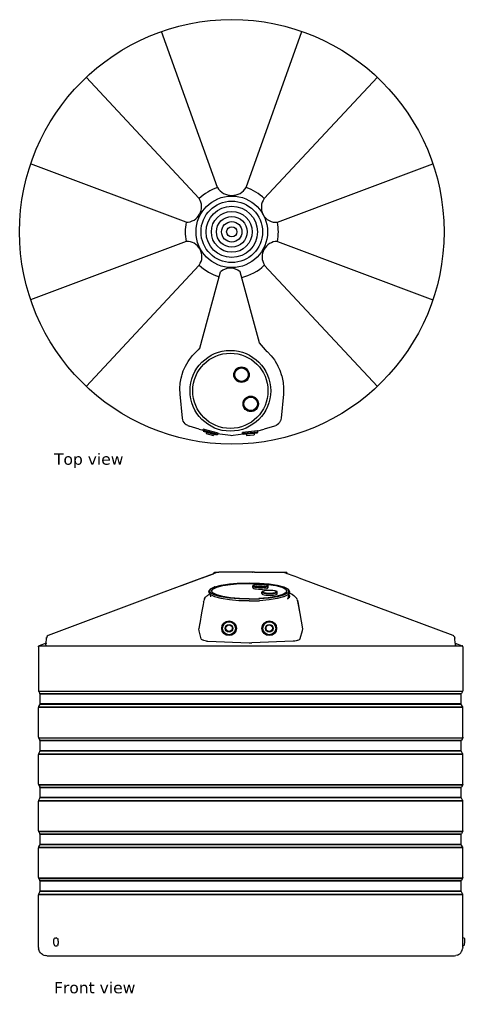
# Model space of a CAD drawing. Header units: inches. Extents: x 60 to 270, y 120 to 312.
# Drawn here: x 60.2 to 147.7, y 120 to 311.6 of the extents above; entities that cross this region are included whole.
import ezdxf

# ---------------------------------------------------------------- set-up
doc = ezdxf.new("R2010")
doc.units = ezdxf.units.IN
doc.header["$MEASUREMENT"] = 0
doc.layers.add('Edges', color=7, linetype='Continuous')
doc.styles.get("Standard").update_dxf_attribs({"font": 'verdana.ttf'})

# ---------------------------------------------------------------- blocks, each defined once
blk = doc.blocks.new('Rain Water Harvesting Tank pl')
at = {"layer": 'Edges'}
for p, q in [((99.09, 172.35), (88.12, 203.06)), ((104.76, 172.35), (115.73, 203.06)), ((95.52, 170.18), (73.29, 194.05)), ((108.33, 170.18), (130.57, 194.05)), ((92.96, 165.51), (62.35, 177)), ((110.9, 165.51), (141.51, 177)), ((92.96, 161.76), (62.35, 150.27)), ((110.9, 161.76), (141.51, 150.27)), ((95.52, 157.08), (73.29, 133.22)), ((95.62, 140.73), (99.72, 155.79)), ((107.39, 141.81), (103.59, 155.79)), ((108.33, 157.08), (130.57, 133.22)), ((108.57, 140.39), (107.39, 141.81)), ((94.91, 140.02), (94.23, 139.31)), ((94.91, 140.02), (95, 140.1)), ((95, 140.1), (95.62, 140.73)), ((95.64, 140.82), (95.32, 140.43)), ((108.9, 140.06), (108.57, 140.39)), ((108.94, 140.02), (108.9, 140.06)), ((108.94, 140.02), (109.67, 139.27)), ((92.82, 137.24), (93.34, 138.15)), ((93.34, 138.15), (93.58, 138.49)), ((93.58, 138.49), (94.23, 139.31)), ((109.67, 139.27), (110.31, 138.44)), ((110.31, 138.44), (110.48, 138.2)), ((110.48, 138.2), (111.01, 137.29)), ((92.16, 135.58), (92.39, 136.28)), ((92.39, 136.28), (92.46, 136.44)), ((92.46, 136.44), (92.82, 137.24)), ((111.45, 136.33), (111.01, 137.29)), ((111.78, 135.33), (111.45, 136.33)), ((91.79, 133.84), (91.97, 134.87)), ((91.97, 134.87), (92.07, 135.28)), ((92.07, 135.28), (92.16, 135.58)), ((111.78, 135.33), (111.86, 135.01)), ((111.86, 135.01), (112.05, 133.97)), ((91.73, 132.79), (91.79, 133.84)), ((91.77, 131.73), (91.73, 132.79)), ((112.05, 133.97), (112.13, 132.93)), ((112.13, 132.93), (112.1, 131.89)), ((92.22, 127.01), (91.77, 131.73)), ((112.09, 131.73), (111.64, 127.01)), ((112.1, 131.89), (112.09, 131.73)), ((92.28, 126.68), (92.22, 127.01)), ((92.39, 126.39), (92.28, 126.68)), ((111.58, 126.71), (111.49, 126.43)), ((111.64, 127.01), (111.58, 126.71)), ((92.53, 126.13), (92.39, 126.39)), ((92.56, 126.1), (92.53, 126.13)), ((92.74, 125.88), (92.56, 126.1)), ((92.97, 125.69), (92.74, 125.88)), ((93, 125.66), (92.97, 125.69)), ((93.25, 125.51), (93, 125.66)), ((93.25, 125.51), (93.52, 125.4)), ((93.52, 125.4), (93.53, 125.4)), ((95.53, 124.8), (93.53, 125.4)), ((95.53, 124.8), (96.28, 124.61)), ((96.27, 124.56), (96.28, 124.61)), ((96.27, 124.56), (96.36, 124.54)), ((96.28, 124.61), (96.33, 124.8)), ((99.23, 124.03), (96.33, 124.8)), ((96.36, 124.54), (96.33, 124.41)), ((99.07, 123.81), (96.36, 124.54)), ((107.03, 124.47), (108.33, 124.8)), ((110.33, 125.4), (108.33, 124.8)), ((110.59, 125.5), (110.33, 125.4)), ((110.63, 125.52), (110.59, 125.5)), ((110.88, 125.68), (110.63, 125.52)), ((111.1, 125.87), (110.88, 125.68)), ((111.15, 125.92), (111.1, 125.87)), ((111.33, 126.14), (111.15, 125.92)), ((111.47, 126.4), (111.33, 126.14)), ((111.49, 126.43), (111.47, 126.4)), ((96.33, 124.41), (96.95, 124.25)), ((96.95, 124.25), (96.87, 123.95)), ((96.87, 123.95), (98.34, 123.55)), ((96.95, 124.25), (98.42, 123.86)), ((98.42, 123.86), (98.34, 123.55)), ((98.42, 123.86), (99.03, 123.69)), ((99.07, 123.81), (99.03, 123.69)), ((99.17, 123.79), (99.07, 123.81)), ((99.17, 123.79), (99.22, 123.98)), ((99.22, 123.98), (99.23, 124.03)), ((99.22, 123.98), (99.6, 123.9)), ((99.6, 123.9), (101.67, 123.61)), ((101.67, 123.61), (101.93, 123.6)), ((101.93, 123.6), (102.18, 123.61)), ((102.18, 123.61), (104.17, 123.89)), ((107.02, 124.49), (104.04, 124.17)), ((104.07, 123.93), (104.04, 124.17)), ((104.07, 123.93), (104.17, 123.94)), ((106.95, 124.24), (104.17, 123.94)), ((104.17, 123.94), (104.17, 123.89)), ((104.17, 123.89), (104.18, 123.81)), ((104.18, 123.81), (104.82, 123.88)), ((104.82, 123.88), (106.33, 124.04)), ((104.82, 123.88), (104.85, 123.57)), ((104.85, 123.57), (106.36, 123.73)), ((105.92, 124.37), (105.93, 124.37)), ((106.33, 124.04), (106.96, 124.11)), ((106.33, 124.04), (106.36, 123.73)), ((107.05, 124.25), (106.95, 124.24)), ((106.95, 124.24), (106.96, 124.11)), ((107.03, 124.47), (107.02, 124.49)), ((107.05, 124.25), (107.03, 124.47))]:
    blk.add_line(p, q, dxfattribs=at)
for centre, radius in [((101.93, 163.63), 41.77), ((101.93, 163.63), 7.04), ((101.93, 163.63), 6.05), ((101.93, 163.63), 5.05), ((101.93, 163.63), 4.02), ((101.93, 163.63), 3.02), ((101.93, 163.63), 2.01), ((101.93, 163.63), 1.01), ((101.65, 132.36), 7.94), ((101.65, 132.36), 7.4), ((103.85, 135.53), 1.52), ((103.85, 135.53), 1.33), ((105.66, 129.79), 1.52), ((105.66, 129.79), 1.33)]:
    blk.add_circle(centre, radius, dxfattribs=at)
for centre, radius, start, end in [((101.93, 163.63), 9.16, 108.0339, 134.3574), ((101.93, 174.16), 3.37, 212.5796, 327.4204), ((101.93, 163.63), 9.16, 45.6426, 71.9661), ((92.92, 168.57), 3.06, 270.7452, 31.8042), ((110.66, 168.42), 2.92, 142.8777, 274.5728), ((101.93, 163.63), 9.16, 168.1921, 191.8079), ((101.93, 163.63), 9.16, 348.1921, 11.8079), ((93.09, 158.79), 2.97, 324.988, 92.4625), ((110.96, 158.69), 3.07, 91.1317, 211.4177), ((101.93, 163.63), 9.16, 225.6426, 254.3545), ((101.65, 153.53), 2.97, 49.4192, 130.5808), ((101.93, 163.63), 9.16, 282.3441, 314.3574)]:
    blk.add_arc(centre, radius, start, end, dxfattribs=at)
blk = doc.blocks.new('Rain Water Harvesting Tank fr')
at = {"layer": 'Edges'}
for p, q in [((-2.35, 35.49), (-12.67, 31.66)), ((-4.54, 34.68), (-12.67, 31.66)), ((-2.35, 35.49), (-8.56, 33.18)), ((-4.54, 34.68), (-2.34, 35.5)), ((-2.08, 35.59), (-2.35, 35.49)), ((-2.35, 35.49), (-2.34, 35.5)), ((-2.34, 35.5), (-2.1, 35.83)), ((-2.1, 35.83), (-1.34, 35.83)), ((-2.07, 35.6), (-2.08, 35.59)), ((-1.75, 35.71), (-2.07, 35.6)), ((-1.65, 35.75), (-1.75, 35.71)), ((-1.65, 35.75), (-1.57, 35.78)), ((5.04, 35.83), (-1.34, 35.83)), ((5.07, 35.83), (5.04, 35.83)), ((5.08, 35.83), (5.07, 35.83)), ((5.11, 35.82), (5.08, 35.83)), ((5.08, 35.83), (5.08, 35.83)), ((5.08, 35.83), (5.12, 35.83)), ((5.08, 35.83), (5.08, 35.83)), ((5.12, 35.83), (5.11, 35.82)), ((5.21, 35.83), (5.12, 35.83)), ((5.21, 35.83), (5.21, 35.83)), ((5.21, 35.83), (5.22, 35.83)), ((5.22, 35.83), (5.24, 35.83)), ((5.26, 35.83), (5.24, 35.83)), ((5.24, 35.83), (5.24, 35.83)), ((5.26, 35.83), (5.26, 35.82)), ((5.27, 35.82), (5.26, 35.82)), ((5.28, 35.83), (5.27, 35.82)), ((5.27, 35.82), (5.3, 35.82)), ((5.28, 35.83), (5.33, 35.83)), ((5.3, 35.82), (5.31, 35.82)), ((5.33, 35.83), (5.31, 35.82)), ((5.31, 35.82), (5.31, 35.82)), ((5.35, 35.83), (5.33, 35.83)), ((5.35, 35.82), (5.35, 35.83)), ((5.35, 35.83), (5.35, 35.82)), ((5.67, 35.83), (5.35, 35.83)), ((5.67, 35.83), (5.67, 35.82)), ((5.67, 35.83), (11.32, 35.83)), ((11.32, 35.83), (11.98, 35.83)), ((12.22, 35.49), (11.5, 35.76)), ((12.22, 35.49), (11.98, 35.83)), ((14.42, 34.68), (12.22, 35.49)), ((14.42, 34.68), (44.71, 23.4)), ((-2.93, 32.5), (-2.14, 32.89)), ((-2.89, 32.52), (-2.11, 32.9)), ((-2.48, 32.49), (-1.74, 32.86)), ((-2.11, 32.9), (-2.14, 32.89)), ((-2.11, 32.9), (-0.86, 33.23)), ((-1.74, 32.86), (-0.56, 33.17)), ((-0.86, 33.23), (0.76, 33.49)), ((-0.56, 33.17), (0.97, 33.41)), ((0.76, 33.49), (2.29, 33.62)), ((0.97, 33.41), (2.75, 33.56)), ((2.29, 33.62), (2.64, 33.65)), ((2.64, 33.65), (4.66, 33.7)), ((2.75, 33.56), (4.66, 33.61)), ((4.66, 33.7), (6.69, 33.65)), ((4.66, 33.61), (6.58, 33.56)), ((5.39, 33.18), (5.34, 33.1)), ((5.34, 33.1), (5.39, 33.02)), ((5.34, 32.78), (5.34, 33.1)), ((5.34, 32.78), (5.39, 32.7)), ((5.55, 33.25), (5.39, 33.18)), ((5.39, 33.02), (5.55, 32.94)), ((5.39, 32.7), (5.55, 32.62)), ((5.58, 33.17), (5.54, 33.1)), ((5.54, 33.1), (5.58, 33.03)), ((5.79, 33.32), (5.55, 33.25)), ((5.55, 32.94), (5.79, 32.88)), ((5.55, 32.62), (5.79, 32.56)), ((5.71, 33.23), (5.58, 33.17)), ((5.58, 33.03), (5.71, 32.96)), ((5.92, 33.29), (5.71, 33.23)), ((5.71, 32.96), (5.8, 32.94)), ((6.1, 33.37), (5.79, 33.32)), ((5.79, 32.88), (6.1, 32.83)), ((5.92, 32.97), (5.8, 32.94)), ((5.8, 32.94), (5.92, 32.91)), ((6.2, 33.33), (5.92, 33.29)), ((6.2, 33.01), (5.92, 32.97)), ((5.92, 32.91), (6.2, 32.86)), ((6.47, 33.4), (6.1, 33.37)), ((6.1, 32.83), (6.47, 32.8)), ((6.52, 33.36), (6.2, 33.33)), ((6.52, 33.04), (6.2, 33.01)), ((6.2, 32.86), (6.52, 32.84)), ((6.86, 33.41), (6.47, 33.4)), ((6.47, 32.8), (6.86, 32.79)), ((6.86, 33.37), (6.52, 33.36)), ((6.86, 33.05), (6.52, 33.04)), ((6.52, 32.84), (6.86, 32.83)), ((6.58, 33.56), (8.36, 33.41)), ((6.69, 33.65), (7.62, 33.57)), ((7.26, 33.4), (6.86, 33.41)), ((7.21, 33.36), (6.86, 33.37)), ((7.21, 33.04), (6.86, 33.05)), ((6.86, 32.83), (7.21, 32.84)), ((6.86, 32.79), (7.26, 32.8)), ((7.53, 33.33), (7.21, 33.36)), ((7.53, 33.01), (7.21, 33.04)), ((7.21, 32.84), (7.53, 32.86)), ((7.63, 33.37), (7.26, 33.4)), ((7.26, 32.8), (7.63, 32.83)), ((7.8, 33.29), (7.53, 33.33)), ((7.8, 32.97), (7.53, 33.01)), ((7.53, 32.86), (7.8, 32.91)), ((7.62, 33.57), (8.57, 33.49)), ((7.94, 33.32), (7.63, 33.37)), ((7.63, 32.83), (7.94, 32.88)), ((8.01, 33.23), (7.8, 33.29)), ((7.93, 32.94), (7.8, 32.97)), ((7.8, 32.91), (7.93, 32.94)), ((7.93, 32.94), (8.01, 32.96)), ((8.18, 33.25), (7.94, 33.32)), ((7.94, 32.88), (8.18, 32.94)), ((7.94, 32.56), (8.18, 32.62)), ((8.15, 33.17), (8.01, 33.23)), ((8.01, 32.96), (8.15, 33.03)), ((8.19, 33.1), (8.15, 33.17)), ((8.15, 33.03), (8.19, 33.1)), ((8.33, 33.18), (8.18, 33.25)), ((8.18, 32.94), (8.33, 33.02)), ((8.18, 32.62), (8.33, 32.7)), ((8.39, 33.1), (8.33, 33.18)), ((8.33, 33.02), (8.39, 33.1)), ((8.33, 32.7), (8.39, 32.78)), ((8.36, 33.41), (9.89, 33.17)), ((8.39, 32.78), (8.39, 33.1)), ((8.57, 33.49), (10.19, 33.23)), ((9.89, 33.17), (11.07, 32.86)), ((10.19, 33.23), (11.43, 32.9)), ((11.07, 32.86), (11.81, 32.49)), ((11.43, 32.9), (11.47, 32.89)), ((11.43, 32.9), (12.22, 32.52)), ((11.47, 32.89), (12.26, 32.5)), ((-12.67, 31.66), (-34.9, 23.37)), ((-4.11, 30.63), (-4.06, 30.7)), ((-4.06, 30.7), (-3.92, 30.9)), ((-3.8, 31.04), (-3.92, 30.9)), ((-3.77, 31.06), (-3.8, 31.04)), ((-3.77, 31.06), (-3.63, 31.18)), ((-3.63, 31.18), (-3.45, 31.31)), ((-3.45, 31.31), (-3.37, 31.37)), ((-3.21, 31.46), (-3.37, 31.37)), ((-3.28, 31.98), (-3.29, 31.94)), ((-3.29, 31.9), (-3.29, 31.94)), ((-3.29, 31.9), (-3.27, 31.85)), ((-3.26, 32.02), (-3.28, 31.98)), ((-3.27, 31.85), (-3.25, 31.81)), ((-3.26, 32.02), (-2.99, 32.44)), ((-3.09, 31.56), (-3.25, 31.81)), ((-3.21, 31.46), (-3.08, 31.55)), ((-3.07, 31.54), (-3.21, 31.46)), ((-3.15, 32.1), (-2.89, 32.52)), ((-2.89, 31.69), (-3.15, 32.1)), ((-3.08, 31.55), (-3.09, 31.56)), ((-3.07, 31.54), (-3.08, 31.55)), ((-3.07, 31.53), (-3.07, 31.54)), ((-3.07, 31.53), (-2.99, 30.96)), ((-2.98, 31.4), (-3.07, 31.53)), ((-2.96, 32.48), (-2.99, 32.44)), ((-2.98, 31.4), (-2.95, 31.36)), ((-2.93, 32.5), (-2.96, 32.48)), ((-2.95, 31.36), (-2.92, 31.34)), ((-2.13, 30.95), (-2.92, 31.34)), ((-2.11, 31.3), (-2.89, 31.69)), ((-2.73, 32.1), (-2.48, 32.49)), ((-2.48, 31.71), (-2.73, 32.1)), ((-1.74, 31.35), (-2.48, 31.71)), ((-2.13, 30.95), (-2.1, 30.94)), ((-0.86, 30.97), (-2.11, 31.3)), ((-0.86, 30.61), (-2.1, 30.94)), ((-0.56, 31.03), (-1.74, 31.35)), ((0.76, 30.72), (-0.86, 30.97)), ((0.97, 30.79), (-0.56, 31.03)), ((2.64, 30.56), (0.76, 30.72)), ((2.75, 30.64), (0.97, 30.79)), ((5.79, 32.56), (6.1, 32.51)), ((6.1, 32.51), (6.47, 32.48)), ((6.47, 32.48), (6.86, 32.47)), ((8.36, 30.79), (6.58, 30.64)), ((8.57, 30.72), (6.69, 30.56)), ((6.86, 32.47), (7.26, 32.48)), ((7.19, 31.98), (7.14, 31.9)), ((7.14, 31.9), (7.19, 31.82)), ((7.14, 31.58), (7.14, 31.9)), ((7.14, 31.58), (7.19, 31.5)), ((7.34, 32.05), (7.19, 31.98)), ((7.19, 31.82), (7.34, 31.74)), ((7.19, 31.5), (7.34, 31.42)), ((7.26, 32.48), (7.63, 32.51)), ((7.38, 32.02), (7.33, 31.95)), ((7.33, 31.95), (7.38, 31.88)), ((7.33, 31.95), (7.33, 31.9)), ((7.33, 31.9), (7.38, 31.83)), ((7.58, 32.12), (7.34, 32.05)), ((7.34, 31.74), (7.58, 31.68)), ((7.34, 31.42), (7.58, 31.36)), ((7.51, 32.09), (7.38, 32.02)), ((7.38, 31.88), (7.51, 31.81)), ((7.38, 31.83), (7.51, 31.76)), ((7.69, 32.13), (7.51, 32.09)), ((7.51, 31.81), (7.72, 31.76)), ((7.51, 31.76), (7.72, 31.7)), ((7.69, 32.13), (7.58, 32.12)), ((7.58, 31.68), (7.9, 31.63)), ((7.58, 31.36), (7.9, 31.31)), ((7.63, 32.51), (7.94, 32.56)), ((7.72, 32.14), (7.69, 32.13)), ((8, 32.18), (7.72, 32.14)), ((7.72, 31.76), (8, 31.71)), ((7.72, 31.7), (8, 31.66)), ((7.9, 31.63), (8.27, 31.6)), ((7.9, 31.31), (8.27, 31.28)), ((8.32, 32.21), (8, 32.18)), ((8, 31.71), (8.32, 31.69)), ((8, 31.66), (8.32, 31.63)), ((8.27, 31.6), (8.66, 31.59)), ((8.27, 31.28), (8.66, 31.27)), ((8.66, 32.22), (8.32, 32.21)), ((8.32, 31.69), (8.66, 31.68)), ((8.32, 31.63), (8.66, 31.62)), ((9.89, 31.03), (8.36, 30.79)), ((10.19, 30.97), (8.57, 30.72)), ((9, 32.21), (8.66, 32.22)), ((8.66, 31.68), (9, 31.69)), ((8.66, 31.62), (9, 31.63)), ((8.66, 31.59), (9.05, 31.6)), ((8.66, 31.27), (9.05, 31.28)), ((9.32, 32.18), (9, 32.21)), ((9, 31.69), (9.32, 31.71)), ((9, 31.63), (9.32, 31.66)), ((9.05, 31.6), (9.42, 31.63)), ((9.05, 31.28), (9.42, 31.31)), ((9.6, 32.14), (9.32, 32.18)), ((9.32, 31.71), (9.6, 31.76)), ((9.32, 31.66), (9.6, 31.7)), ((9.42, 31.63), (9.74, 31.68)), ((9.42, 31.31), (9.74, 31.36)), ((9.63, 32.13), (9.6, 32.14)), ((9.6, 31.76), (9.81, 31.81)), ((9.6, 31.7), (9.81, 31.76)), ((9.74, 32.12), (9.63, 32.13)), ((9.81, 32.09), (9.63, 32.13)), ((9.98, 32.05), (9.74, 32.12)), ((9.74, 31.68), (9.98, 31.74)), ((9.74, 31.36), (9.98, 31.42)), ((9.94, 32.02), (9.81, 32.09)), ((9.81, 31.81), (9.94, 31.88)), ((9.81, 31.76), (9.94, 31.83)), ((11.07, 31.35), (9.89, 31.03)), ((9.99, 31.95), (9.94, 32.02)), ((9.94, 31.88), (9.99, 31.95)), ((9.94, 31.83), (9.99, 31.9)), ((10.13, 31.98), (9.98, 32.05)), ((9.98, 31.74), (10.13, 31.82)), ((9.98, 31.42), (10.13, 31.5)), ((9.99, 31.95), (9.99, 31.9)), ((10.18, 31.9), (10.13, 31.98)), ((10.13, 31.82), (10.18, 31.9)), ((10.13, 31.5), (10.18, 31.58)), ((10.18, 31.58), (10.18, 31.9)), ((11.43, 31.3), (10.19, 30.97)), ((11.43, 30.94), (10.19, 30.61)), ((11.81, 31.71), (11.07, 31.35)), ((12.22, 31.69), (11.43, 31.3)), ((11.46, 30.95), (11.43, 30.94)), ((12.25, 31.34), (11.46, 30.95)), ((11.81, 32.49), (12.06, 32.1)), ((12.06, 32.1), (11.81, 31.71)), ((12.22, 32.52), (12.48, 32.1)), ((12.48, 32.1), (12.22, 31.69)), ((12.28, 31.36), (12.25, 31.34)), ((12.26, 32.5), (12.29, 32.48)), ((12.32, 31.03), (12.26, 30.58)), ((12.47, 30.75), (12.26, 30.58)), ((12.31, 31.4), (12.28, 31.36)), ((12.29, 32.48), (12.32, 32.44)), ((12.4, 31.53), (12.31, 31.4)), ((12.32, 32.44), (12.59, 32.02)), ((12.38, 31.4), (12.32, 31.03)), ((12.32, 31.03), (12.37, 31)), ((12.37, 31), (12.47, 30.75)), ((12.4, 31.53), (12.38, 31.4)), ((12.38, 31.4), (12.49, 31.32)), ((12.53, 31.73), (12.4, 31.53)), ((12.49, 30.76), (12.47, 30.75)), ((12.49, 31.32), (12.61, 31.04)), ((12.61, 31.04), (12.49, 30.76)), ((12.58, 31.81), (12.53, 31.73)), ((12.59, 31.7), (12.53, 31.73)), ((12.6, 31.85), (12.58, 31.81)), ((12.59, 32.02), (12.61, 31.98)), ((12.59, 31.7), (12.65, 31.68)), ((12.62, 31.9), (12.6, 31.85)), ((12.61, 31.98), (12.62, 31.94)), ((12.62, 31.9), (12.62, 31.94)), ((12.65, 31.68), (13.02, 31.5)), ((13.18, 31.41), (13.02, 31.5)), ((13.18, 31.41), (13.46, 31.22)), ((13.6, 31.1), (13.46, 31.22)), ((13.6, 31.1), (13.79, 30.89)), ((13.91, 30.75), (13.79, 30.89)), ((14.01, 30.6), (13.91, 30.75)), ((-4.42, 29.43), (-4.71, 27.8)), ((-4.36, 29.82), (-4.42, 29.43)), ((-4.32, 30.01), (-4.36, 29.82)), ((-4.32, 30.01), (-4.28, 30.2)), ((-4.23, 30.38), (-4.28, 30.2)), ((-4.16, 30.55), (-4.23, 30.38)), ((-4.16, 30.55), (-4.13, 30.6)), ((-4.13, 30.6), (-4.11, 30.63)), ((0.76, 30.36), (-0.86, 30.61)), ((2.64, 30.2), (0.76, 30.36)), ((4.66, 30.5), (2.64, 30.56)), ((4.66, 30.14), (2.64, 30.2)), ((4.66, 30.59), (2.75, 30.64)), ((4.66, 30.59), (6.58, 30.64)), ((4.66, 30.5), (6.69, 30.56)), ((4.66, 30.14), (6.69, 30.2)), ((8.57, 30.36), (6.69, 30.2)), ((10.19, 30.61), (8.57, 30.36)), ((12.26, 30.58), (12.14, 30.5)), ((14.08, 30.43), (14.01, 30.6)), ((14.08, 30.43), (14.15, 30.24)), ((14.2, 30.06), (14.15, 30.24)), ((14.19, 30.02), (14.61, 27.66)), ((14.2, 30.06), (14.61, 27.66)), ((-4.71, 27.8), (-5.08, 25.72)), ((14.61, 27.66), (15.14, 24.69)), ((-5.11, 25.51), (-5.26, 24.64)), ((-5.08, 25.72), (-5.11, 25.52)), ((-5.11, 25.52), (-5.11, 25.51)), ((-5.08, 25.72), (-5.08, 25.72)), ((-35.18, 23.02), (-35.19, 23)), ((-35.19, 22.99), (-35.19, 23)), ((-35.19, 23), (-35.19, 23)), ((-35.17, 23.06), (-35.18, 23.03)), ((-35.18, 23.02), (-35.18, 23.03)), ((-5.22, 24.28), (-5.26, 24.64)), ((-4.77, 22.7), (-5.22, 24.28)), ((15.1, 24.28), (14.65, 22.7)), ((15.11, 24.34), (15.1, 24.28)), ((15.14, 24.69), (15.11, 24.34)), ((44.71, 23.4), (44.84, 23.35)), ((44.84, 23.35), (44.84, 23.35)), ((45.04, 23.08), (45.05, 23.06)), ((45.05, 23.06), (45.05, 23.03)), ((45.06, 23.02), (45.05, 23.03)), ((45.06, 23.02), (45.06, 23)), ((45.07, 22.99), (45.06, 23)), ((45.06, 23), (45.06, 23)), ((45.06, 23), (45.06, 23)), ((-36.81, 21.19), (-36.8, 21.22)), ((-36.81, 21.15), (-36.81, 21.19)), ((-36.81, 21.15), (-36.8, 12.52)), ((-36.8, 21.22), (-36.79, 21.24)), ((-36.79, 21.24), (-36.77, 21.27)), ((-36.77, 21.27), (-36.75, 21.29)), ((-36.75, 21.29), (-36.73, 21.32)), ((-36.73, 21.32), (-36.7, 21.33)), ((-36.7, 21.33), (-36.68, 21.34)), ((-35.32, 21.83), (-36.68, 21.34)), ((-36.68, 21.34), (-35.43, 21.34)), ((-35.39, 21.43), (-35.43, 21.34)), ((-35.43, 21.34), (45.31, 21.34)), ((-35.37, 21.52), (-35.39, 21.43)), ((-35.36, 21.54), (-35.37, 21.52)), ((-35.37, 21.52), (-35.37, 21.52)), ((-35.36, 21.54), (-35.34, 21.64)), ((-35.34, 21.64), (-35.32, 21.79)), ((-35.32, 21.86), (-35.22, 22.78)), ((-35.32, 21.86), (-35.32, 21.83)), ((-35.32, 21.83), (-35.32, 21.79)), ((-35.21, 22.88), (-35.22, 22.84)), ((-35.22, 22.84), (-35.22, 22.83)), ((-35.22, 22.78), (-35.22, 22.83)), ((-35.21, 22.88), (-35.2, 22.93)), ((-35.19, 22.98), (-35.2, 22.95)), ((-35.2, 22.95), (-35.2, 22.93)), ((-35.2, 22.93), (-35.2, 22.93)), ((-35.19, 22.99), (-35.19, 22.98)), ((-4.71, 22.59), (-4.77, 22.7)), ((-4.6, 22.5), (-4.71, 22.59)), ((-4.46, 22.42), (-4.6, 22.5)), ((-4.43, 22.41), (-4.46, 22.42)), ((-4.25, 22.35), (-4.43, 22.41)), ((-4.02, 22.3), (-4.25, 22.35)), ((-3.99, 22.29), (-4.02, 22.3)), ((-3.74, 22.26), (-3.99, 22.29)), ((-3.74, 22.26), (-3.47, 22.24)), ((-3.47, 22.24), (4.68, 21.93)), ((4.68, 21.93), (4.94, 21.92)), ((4.94, 21.92), (5.19, 21.93)), ((13.34, 22.24), (5.19, 21.93)), ((13.6, 22.26), (13.34, 22.24)), ((13.64, 22.26), (13.6, 22.26)), ((13.89, 22.3), (13.64, 22.26)), ((13.64, 22.26), (13.64, 22.26)), ((14.11, 22.35), (13.89, 22.3)), ((14.16, 22.36), (14.11, 22.35)), ((14.34, 22.42), (14.16, 22.36)), ((14.48, 22.5), (14.34, 22.42)), ((14.5, 22.51), (14.48, 22.5)), ((14.59, 22.6), (14.5, 22.51)), ((14.65, 22.7), (14.59, 22.6)), ((45.07, 22.99), (45.07, 22.98)), ((45.07, 22.98), (45.07, 22.98)), ((45.07, 22.98), (45.07, 22.95)), ((45.07, 22.95), (45.08, 22.93)), ((45.08, 22.93), (45.08, 22.91)), ((45.08, 22.91), (45.09, 22.88)), ((45.09, 22.88), (45.09, 22.86)), ((45.09, 22.86), (45.09, 22.83)), ((45.1, 22.78), (45.09, 22.83)), ((45.19, 21.86), (45.1, 22.78)), ((45.18, 21.84), (45.19, 21.83)), ((45.19, 21.86), (45.19, 21.83)), ((45.19, 21.83), (46.55, 21.34)), ((45.19, 21.83), (45.2, 21.76)), ((45.19, 21.76), (45.2, 21.76)), ((45.2, 21.76), (45.21, 21.71)), ((45.21, 21.71), (45.22, 21.66)), ((45.22, 21.66), (45.22, 21.66)), ((45.22, 21.66), (45.23, 21.58)), ((45.23, 21.58), (45.24, 21.56)), ((45.26, 21.45), (45.24, 21.56)), ((45.26, 21.45), (45.3, 21.34)), ((45.31, 21.34), (46.55, 21.34)), ((46.58, 21.33), (46.55, 21.34)), ((46.61, 21.32), (46.58, 21.33)), ((46.63, 21.29), (46.61, 21.32)), ((46.65, 21.27), (46.63, 21.29)), ((46.66, 21.24), (46.65, 21.27)), ((46.67, 21.22), (46.66, 21.24)), ((46.68, 21.19), (46.67, 21.22)), ((46.68, 21.15), (46.68, 21.19)), ((46.68, 21.15), (46.68, 12.52)), ((-36.8, 12.52), (-36.8, 12.46)), ((-36.8, 12.46), (-36.78, 12.39)), ((-36.78, 12.39), (-36.75, 12.32)), ((-36.78, 12.39), (46.65, 12.39)), ((-36.75, 12.32), (-36.54, 11.96)), ((-36.51, 11.89), (-36.54, 11.96)), ((-36.49, 11.81), (-36.51, 11.89)), ((46.38, 11.89), (-36.51, 11.89)), ((-36.48, 11.73), (-36.49, 11.81)), ((46.36, 11.81), (-36.49, 11.81)), ((-36.48, 9.96), (-36.48, 11.73)), ((46.35, 11.73), (46.36, 11.81)), ((46.35, 9.96), (46.35, 11.73)), ((46.36, 11.81), (46.38, 11.89)), ((46.38, 11.89), (46.42, 11.96)), ((46.62, 12.32), (46.42, 11.96)), ((46.65, 12.39), (46.62, 12.32)), ((46.67, 12.46), (46.65, 12.39)), ((46.68, 12.52), (46.67, 12.46)), ((-36.75, 9.36), (-36.54, 9.73)), ((-36.54, 9.73), (-36.51, 9.8)), ((-36.51, 9.8), (-36.49, 9.88)), ((46.38, 9.8), (-36.51, 9.8)), ((-36.49, 9.88), (-36.48, 9.96)), ((46.36, 9.88), (-36.49, 9.88)), ((46.36, 9.88), (46.35, 9.96)), ((46.38, 9.8), (46.36, 9.88)), ((46.42, 9.73), (46.38, 9.8)), ((46.62, 9.36), (46.42, 9.73)), ((-36.78, 9.3), (-36.8, 9.23)), ((-36.8, 9.23), (-36.8, 9.16)), ((-36.8, 9.23), (46.67, 9.23)), ((-36.8, 3.32), (-36.8, 9.16)), ((-36.75, 9.36), (-36.78, 9.3)), ((-36.78, 9.3), (46.65, 9.3)), ((46.62, 9.36), (46.65, 9.3)), ((46.67, 9.23), (46.65, 9.3)), ((46.68, 9.16), (46.67, 9.23)), ((46.68, 3.32), (46.68, 9.16)), ((-36.8, 3.32), (-36.8, 3.25)), ((-36.8, 3.25), (-36.78, 3.19)), ((-36.8, 3.25), (46.67, 3.25)), ((-36.78, 3.19), (-36.75, 3.12)), ((-36.78, 3.19), (46.65, 3.19)), ((-36.75, 3.12), (-36.54, 2.76)), ((-36.51, 2.68), (-36.54, 2.76)), ((-36.49, 2.61), (-36.51, 2.68)), ((46.38, 2.68), (-36.51, 2.68)), ((-36.48, 2.53), (-36.49, 2.61)), ((46.36, 2.61), (-36.49, 2.61)), ((-36.48, 0.76), (-36.48, 2.53)), ((46.35, 2.53), (46.36, 2.61)), ((46.35, 0.76), (46.35, 2.53)), ((46.36, 2.61), (46.38, 2.68)), ((46.38, 2.68), (46.42, 2.76)), ((46.62, 3.12), (46.42, 2.76)), ((46.65, 3.19), (46.62, 3.12)), ((46.67, 3.25), (46.65, 3.19)), ((46.68, 3.32), (46.67, 3.25)), ((-36.78, 0.1), (-36.8, 0.03)), ((-36.8, 0.03), (-36.8, -0.04)), ((-36.8, 0.03), (46.67, 0.03)), ((-36.75, 0.16), (-36.78, 0.1)), ((-36.78, 0.1), (46.65, 0.1)), ((-36.75, 0.16), (-36.54, 0.52)), ((-36.54, 0.52), (-36.51, 0.6)), ((-36.51, 0.6), (-36.49, 0.68)), ((46.38, 0.6), (-36.51, 0.6)), ((-36.49, 0.68), (-36.48, 0.76)), ((46.36, 0.68), (-36.49, 0.68)), ((46.36, 0.68), (46.35, 0.76)), ((46.38, 0.6), (46.36, 0.68)), ((46.42, 0.52), (46.38, 0.6)), ((46.62, 0.16), (46.42, 0.52)), ((46.62, 0.16), (46.65, 0.1)), ((46.67, 0.03), (46.65, 0.1)), ((46.68, -0.04), (46.67, 0.03)), ((-36.8, -5.88), (-36.8, -0.04)), ((46.68, -5.88), (46.68, -0.04)), ((-36.8, -5.88), (-36.8, -5.95)), ((-36.8, -5.95), (-36.78, -6.02)), ((-36.8, -5.95), (46.67, -5.95)), ((-36.78, -6.02), (-36.75, -6.08)), ((-36.78, -6.02), (46.65, -6.02)), ((-36.75, -6.08), (-36.54, -6.44)), ((-36.51, -6.52), (-36.54, -6.44)), ((-36.49, -6.6), (-36.51, -6.52)), ((46.38, -6.52), (-36.51, -6.52)), ((-36.48, -6.68), (-36.49, -6.6)), ((46.36, -6.6), (-36.49, -6.6)), ((-36.48, -8.45), (-36.48, -6.68)), ((46.35, -6.68), (46.36, -6.6)), ((46.35, -8.45), (46.35, -6.68)), ((46.36, -6.6), (46.38, -6.52)), ((46.38, -6.52), (46.42, -6.44)), ((46.62, -6.08), (46.42, -6.44)), ((46.65, -6.02), (46.62, -6.08)), ((46.67, -5.95), (46.65, -6.02)), ((46.68, -5.88), (46.67, -5.95)), ((-36.78, -9.11), (-36.8, -9.17)), ((-36.8, -9.17), (-36.8, -9.24)), ((-36.8, -9.17), (46.67, -9.17)), ((-36.8, -15.08), (-36.8, -9.24)), ((-36.75, -9.04), (-36.78, -9.11)), ((-36.78, -9.11), (46.65, -9.11)), ((-36.75, -9.04), (-36.54, -8.68)), ((-36.54, -8.68), (-36.51, -8.6)), ((-36.51, -8.6), (-36.49, -8.53)), ((46.38, -8.6), (-36.51, -8.6)), ((-36.49, -8.53), (-36.48, -8.45)), ((46.36, -8.53), (-36.49, -8.53)), ((46.36, -8.53), (46.35, -8.45)), ((46.38, -8.6), (46.36, -8.53)), ((46.42, -8.68), (46.38, -8.6)), ((46.62, -9.04), (46.42, -8.68)), ((46.62, -9.04), (46.65, -9.11)), ((46.67, -9.17), (46.65, -9.11)), ((46.68, -9.24), (46.67, -9.17)), ((46.68, -15.08), (46.68, -9.24)), ((-36.8, -15.08), (-36.8, -15.15)), ((-36.8, -15.15), (-36.78, -15.22)), ((-36.8, -15.15), (46.67, -15.15)), ((-36.78, -15.22), (-36.75, -15.28)), ((-36.78, -15.22), (46.65, -15.22)), ((-36.75, -15.28), (-36.54, -15.65)), ((46.62, -15.28), (46.42, -15.65)), ((46.65, -15.22), (46.62, -15.28)), ((46.67, -15.15), (46.65, -15.22)), ((46.68, -15.08), (46.67, -15.15)), ((-36.51, -15.72), (-36.54, -15.65)), ((-36.49, -15.8), (-36.51, -15.72)), ((46.38, -15.72), (-36.51, -15.72)), ((-36.48, -15.88), (-36.49, -15.8)), ((46.36, -15.8), (-36.49, -15.8)), ((-36.48, -17.65), (-36.48, -15.88)), ((46.35, -15.88), (46.36, -15.8)), ((46.35, -17.65), (46.35, -15.88)), ((46.36, -15.8), (46.38, -15.72)), ((46.38, -15.72), (46.42, -15.65)), ((-36.78, -18.31), (-36.8, -18.37)), ((-36.8, -18.37), (-36.8, -18.44)), ((-36.8, -18.37), (46.67, -18.37)), ((-36.8, -24.28), (-36.8, -18.44)), ((-36.75, -18.24), (-36.78, -18.31)), ((-36.78, -18.31), (46.65, -18.31)), ((-36.75, -18.24), (-36.54, -17.88)), ((-36.54, -17.88), (-36.51, -17.81)), ((-36.51, -17.81), (-36.49, -17.73)), ((46.38, -17.81), (-36.51, -17.81)), ((-36.49, -17.73), (-36.48, -17.65)), ((46.36, -17.73), (-36.49, -17.73)), ((46.36, -17.73), (46.35, -17.65)), ((46.38, -17.81), (46.36, -17.73)), ((46.42, -17.88), (46.38, -17.81)), ((46.62, -18.24), (46.42, -17.88)), ((46.62, -18.24), (46.65, -18.31)), ((46.67, -18.37), (46.65, -18.31)), ((46.68, -18.44), (46.67, -18.37)), ((46.68, -24.28), (46.68, -18.44)), ((-36.8, -24.28), (-36.8, -24.35)), ((-36.8, -24.35), (-36.78, -24.42)), ((-36.8, -24.35), (46.67, -24.35)), ((-36.78, -24.42), (-36.75, -24.48)), ((-36.78, -24.42), (46.65, -24.42)), ((-36.75, -24.48), (-36.54, -24.85)), ((-36.51, -24.92), (-36.54, -24.85)), ((46.38, -24.92), (46.42, -24.85)), ((46.62, -24.48), (46.42, -24.85)), ((46.65, -24.42), (46.62, -24.48)), ((46.67, -24.35), (46.65, -24.42)), ((46.68, -24.28), (46.67, -24.35)), ((-36.49, -25), (-36.51, -24.92)), ((46.38, -24.92), (-36.51, -24.92)), ((-36.48, -25.08), (-36.49, -25)), ((46.36, -25), (-36.49, -25)), ((-36.48, -26.85), (-36.48, -25.08)), ((46.35, -25.08), (46.36, -25)), ((46.35, -26.85), (46.35, -25.08)), ((46.36, -25), (46.38, -24.92)), ((-36.78, -27.51), (-36.8, -27.58)), ((-36.8, -27.58), (-36.8, -27.65)), ((-36.8, -27.58), (46.67, -27.58)), ((-36.8, -38.03), (-36.8, -27.65)), ((-36.75, -27.45), (-36.78, -27.51)), ((-36.78, -27.51), (46.65, -27.51)), ((-36.75, -27.45), (-36.54, -27.08)), ((-36.54, -27.08), (-36.51, -27.01)), ((-36.51, -27.01), (-36.49, -26.93)), ((46.38, -27.01), (-36.51, -27.01)), ((-36.49, -26.93), (-36.48, -26.85)), ((46.36, -26.93), (-36.49, -26.93)), ((46.36, -26.93), (46.35, -26.85)), ((46.38, -27.01), (46.36, -26.93)), ((46.42, -27.08), (46.38, -27.01)), ((46.62, -27.45), (46.42, -27.08)), ((46.62, -27.45), (46.65, -27.51)), ((46.67, -27.58), (46.65, -27.51)), ((46.68, -27.65), (46.67, -27.58)), ((46.68, -36.16), (46.68, -27.65)), ((-33.79, -36.39), (-33.84, -36.55)), ((-33.71, -36.27), (-33.79, -36.39)), ((-33.62, -36.19), (-33.71, -36.27)), ((-33.52, -36.17), (-33.62, -36.19)), ((-33.52, -36.17), (-33.31, -36.15)), ((-33.21, -36.18), (-33.31, -36.15)), ((-33.11, -36.26), (-33.21, -36.18)), ((-33.06, -36.33), (-33.11, -36.26)), ((-33.06, -36.33), (-32.89, -36.32)), ((-33.02, -36.38), (-33.06, -36.33)), ((-32.95, -36.54), (-33.02, -36.38)), ((46.93, -36.17), (46.68, -36.15)), ((46.68, -36.16), (46.68, -36.15)), ((46.68, -37.7), (46.68, -36.16)), ((46.93, -36.17), (46.96, -36.19)), ((46.96, -36.19), (46.99, -36.27)), ((46.99, -36.27), (47.01, -36.39)), ((47.01, -36.39), (47.02, -36.55)), ((-36.8, -38.03), (-36.78, -38.31)), ((-36.7, -38.59), (-36.78, -38.31)), ((-33.87, -36.74), (-33.88, -36.94)), ((-33.88, -36.94), (-33.85, -37.14)), ((-33.84, -36.55), (-33.87, -36.74)), ((-33.85, -37.14), (-33.8, -37.32)), ((-33.8, -37.32), (-33.73, -37.48)), ((-33.73, -37.48), (-33.65, -37.61)), ((-33.65, -37.61), (-33.55, -37.68)), ((-33.55, -37.68), (-33.45, -37.71)), ((-33.45, -37.71), (-33.23, -37.7)), ((-33.23, -37.7), (-33.13, -37.67)), ((-33.13, -37.67), (-33.04, -37.59)), ((-33.04, -37.59), (-32.97, -37.48)), ((-32.97, -37.47), (-32.91, -37.31)), ((-32.97, -37.48), (-32.97, -37.47)), ((-32.97, -37.48), (-32.89, -37.48)), ((-32.9, -36.73), (-32.95, -36.54)), ((-32.91, -37.31), (-32.88, -37.13)), ((-32.88, -36.93), (-32.9, -36.73)), ((-32.88, -37.13), (-32.88, -36.93)), ((46.58, -38.59), (46.65, -38.31)), ((46.68, -38.03), (46.65, -38.31)), ((46.84, -37.71), (46.68, -37.7)), ((46.68, -38.03), (46.68, -37.7)), ((46.87, -37.68), (46.84, -37.71)), ((46.91, -37.61), (46.87, -37.68)), ((46.94, -37.48), (46.91, -37.61)), ((46.97, -37.32), (46.94, -37.48)), ((47, -37.14), (46.97, -37.32)), ((47.01, -36.94), (47, -37.14)), ((47.02, -36.74), (47.01, -36.94)), ((47.02, -36.55), (47.02, -36.74)), ((-36.59, -38.84), (-36.7, -38.59)), ((-36.42, -39.07), (-36.59, -38.84)), ((-36.23, -39.27), (-36.42, -39.07)), ((-35.99, -39.43), (-36.23, -39.27)), ((-35.99, -39.43), (-35.74, -39.55)), ((-35.74, -39.55), (-35.47, -39.62)), ((-35.19, -39.65), (-35.47, -39.62)), ((-35.19, -39.65), (45.06, -39.65)), ((45.06, -39.65), (45.34, -39.62)), ((45.62, -39.55), (45.34, -39.62)), ((45.62, -39.55), (45.87, -39.43)), ((45.87, -39.43), (46.1, -39.27)), ((46.1, -39.27), (46.3, -39.07)), ((46.3, -39.07), (46.46, -38.84)), ((46.46, -38.84), (46.58, -38.59))]:
    blk.add_line(p, q, dxfattribs=at)
for centre, radius in [((0.69, 24.78), 1.45), ((0.69, 24.78), 1.37), ((0.69, 24.78), 1.27), ((0.69, 24.78), 0.758), ((0.69, 24.78), 0.637), ((8.61, 24.78), 1.45), ((8.61, 24.78), 1.37), ((8.61, 24.78), 1.27), ((8.61, 24.78), 0.758), ((8.61, 24.78), 0.637)]:
    blk.add_circle(centre, radius, dxfattribs=at)
for centre, radius, start, end in [((-34.6, 22.84), 0.611, 119.9369, 159.5303), ((44.49, 22.88), 0.582, 20.2259, 53.632)]:
    blk.add_arc(centre, radius, start, end, dxfattribs=at)

msp = doc.modelspace()

# ---------------------------------------------------------------- block references
for name, p in [('Rain Water Harvesting Tank pl', (0, 106.15)), ('Rain Water Harvesting Tank fr', (100.7, 167.03))]:
    msp.add_blockref(name, p)

# ---------------------------------------------------------------- texts
for s, p in [('Top view', (66.95, 223.97)), ('Front view', (66.95, 120))]:
    msp.add_text(s, height=2.225).set_placement(p)

doc.saveas('drawing.dxf')
